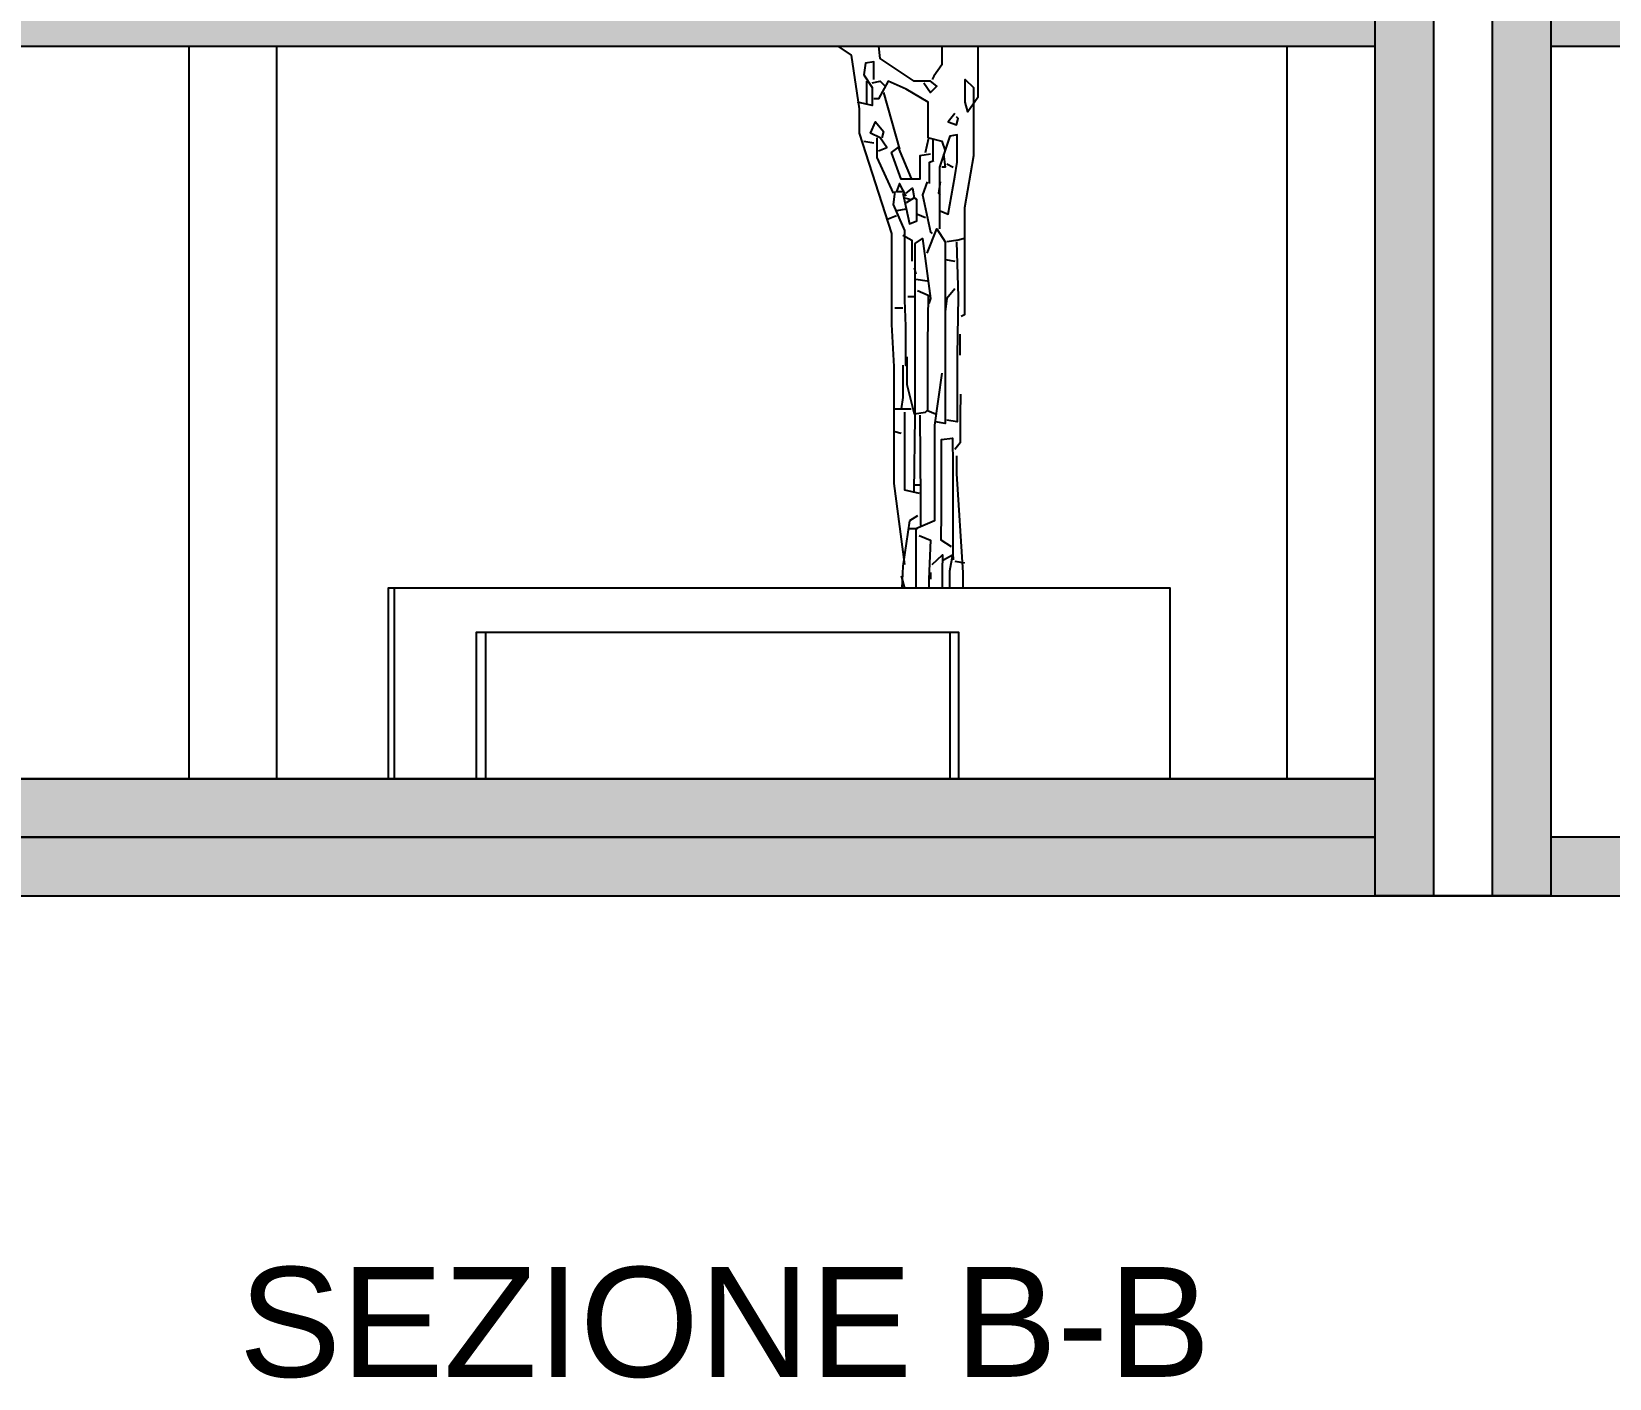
# Model space of a CAD drawing. Header units: centimetres. Extents: x -3096 to 17897, y -3131 to 15798.
# Drawn here: x 6519 to 7058, y 3189 to 3648 of the extents above; entities that cross this region are included whole.
import ezdxf

# ---------------------------------------------------------------- set-up
doc = ezdxf.new("R2010")
doc.units = ezdxf.units.CM
for name, color, linetype in [('arredi', 1, 'Continuous'), ('piu', 6, 'Continuous'), ('Riempimenti', 4, 'Continuous')]:
    doc.layers.add(name, color=color, linetype=linetype)
doc.styles.get("Standard").update_dxf_attribs({"font": 'arial.ttf'})

msp = doc.modelspace()

# ---------------------------------------------------------------- hatches: boundary and pattern name
at = {"layer": 'Riempimenti', "transparency": 33554462}
h = msp.add_hatch(color=256, dxfattribs=at)
h.dxf.hatch_style = 1
h.paths.add_polyline_path([(6997.83, 3953.29), (6977.83, 3953.29), (6977.83, 3653.29), (6977.83, 3393.29), (6977.83, 3373.29), (6977.83, 3353.29), (6997.83, 3353.29)])
h.paths.add_polyline_path([(7037.83, 3953.29), (7017.83, 3953.29), (7017.83, 3353.29), (7037.83, 3353.29), (7037.83, 3373.29), (7037.83, 3623.29)])
h = msp.add_hatch(color=256, dxfattribs=at)
h.dxf.hatch_style = 1
h.paths.add_polyline_path([(6977.83, 3673.29), (6022.82, 3673.29), (6022.82, 3643.29), (6197.83, 3643.29), (6977.83, 3643.29)])
h.paths.add_polyline_path([(6977.83, 3393.29), (6197.83, 3393.29), (6169.8, 3393.29), (6169.8, 3373.29), (6977.83, 3373.29)])
h.paths.add_polyline_path([(6977.83, 3373.29), (6169.8, 3373.29), (6022.83, 3373.29), (6022.83, 3353.29), (6197.83, 3353.29), (6977.83, 3353.29)])
h.paths.add_polyline_path([(7637.83, 3673.29), (7037.83, 3673.29), (7037.83, 3643.29), (7637.83, 3643.29)])
h.paths.add_polyline_path([(7637.83, 3373.29), (7037.83, 3373.29), (7037.83, 3353.29), (7637.83, 3353.29)])

# ---------------------------------------------------------------- linework, layer by layer
for p, q in [((6997.83, 3353.29), (6997.83, 3953.29)), ((7017.83, 3953.29), (7017.83, 3353.29)), ((7037.83, 3953.29), (7037.83, 3353.29)), ((6977.83, 3393.29), (6977.83, 3673.29)), ((6197.83, 3643.29), (6977.83, 3643.29)), ((6977.83, 3393.29), (6977.83, 3643.29)), ((7037.83, 3643.29), (7637.83, 3643.29)), ((7037.83, 3623.29), (7037.83, 3353.29)), ((6197.83, 3393.29), (6977.83, 3393.29)), ((6977.83, 3373.29), (6977.83, 3393.29)), ((6977.83, 3353.29), (6977.83, 3373.29)), ((5777.83, 3353.29), (7637.83, 3353.29)), ((6197.83, 3353.29), (6977.83, 3353.29)), ((7037.83, 3353.29), (6977.83, 3353.29)), ((6977.83, 3353.29), (6997.83, 3353.29))]:
    msp.add_line(p, q)
at = {"color": 84}
msp.add_lwpolyline([(6816.02, 3462.5), (6817.12, 3458.29)], dxfattribs=at)
for points in [[(6977.83, 3373.29), (6169.8, 3373.29), (6169.8, 3393.29), (6977.83, 3393.29)], [(6197.83, 3353.29), (6022.83, 3353.29), (6022.83, 3373.29), (6977.83, 3373.29)], [(7637.83, 3373.29), (7037.83, 3373.29), (7037.83, 3353.29), (7637.83, 3353.29)]]:
    msp.add_lwpolyline(points)
msp.add_lwpolyline([(6977.83, 3393.29), (6169.8, 3393.29), (6169.8, 3373.29), (6977.83, 3373.29)], close=True)
at = {"layer": 'arredi'}
for p, q in [((6818.79, 3481.33), (6816.58, 3465.82)), ((6821.56, 3482.99), (6818.79, 3481.33)), ((6816.58, 3465.82), (6816.24, 3458.29)), ((6830.42, 3468.04), (6833.47, 3469.7)), ((6833.47, 3469.7), (6832.5, 3464.16)), ((6832.5, 3464.16), (6832.5, 3458.29)), ((6674.01, 3443.29), (6674.01, 3393.29)), ((6832.59, 3443.29), (6832.59, 3393.29))]:
    msp.add_line(p, q, dxfattribs=at)
for points in [[(6794.38, 3643.29), (6798.86, 3640.23), (6801.63, 3621.96), (6801.63, 3613.65), (6812.7, 3579.33), (6812.7, 3548.32), (6813.53, 3533.92), (6813.53, 3494.06), (6817.13, 3466.38)], [(6823.78, 3630.82), (6825.99, 3627.49), (6828.2, 3629.71), (6825.99, 3631.37), (6820.45, 3631.37), (6808.83, 3639.12), (6808.34, 3643.29)], [(6829.87, 3643.29), (6829.87, 3636.91), (6827.1, 3633.03), (6826.54, 3631.92)], [(6842.18, 3643.29), (6842.18, 3625.83), (6838.72, 3620.85), (6837.89, 3624.17), (6837.89, 3631.92), (6840.66, 3629.16), (6840.66, 3605.9), (6837.62, 3588.18), (6837.62, 3551.64), (6836.51, 3551.09)], [(6806.61, 3631.92), (6806.61, 3638.01), (6803.84, 3637.46), (6803.29, 3633.58), (6806.06, 3629.16), (6806.06, 3623.06), (6801.07, 3624.17)], [(6804.12, 3631.37), (6804.12, 3623.62)], [(6806.06, 3630.82), (6808.83, 3631.37), (6810.49, 3629.71)], [(6825.16, 3611.99), (6825.16, 3624.17), (6817.68, 3628.6), (6811.59, 3631.37), (6808.27, 3625.28), (6806.61, 3625.28)], [(6809.93, 3627.49), (6815.47, 3608.12)], [(6808.27, 3607.56), (6811.04, 3608.67), (6808.83, 3611.99), (6805.5, 3613.65), (6807.17, 3617.53), (6809.93, 3614.21), (6809.38, 3611.99)], [(6834.29, 3620.3), (6832.08, 3617.53), (6834.85, 3616.42), (6835.4, 3618.64), (6834.85, 3619.19)], [(6803.29, 3610.88), (6806.61, 3610.33)], [(6807.72, 3611.99), (6807.72, 3605.35), (6813.26, 3593.17)], [(6824.33, 3607.01), (6825.44, 3611.99), (6829.87, 3610.88), (6830.97, 3607.56)], [(6826.82, 3611.44), (6826.82, 3604.24)], [(6829.31, 3587.08), (6832.08, 3585.97), (6834.29, 3598.7), (6835.13, 3603.69), (6835.13, 3613.1), (6832.63, 3612.55), (6829.04, 3602.03), (6829.04, 3580.99)], [(6825.99, 3606.45), (6822.39, 3605.9), (6822.39, 3597.87), (6816.02, 3597.87), (6812.7, 3607.01), (6814.92, 3608.67), (6819.35, 3598.15)], [(6830.42, 3606.45), (6830.97, 3602.03), (6829.87, 3602.03)], [(6825.71, 3596.49), (6825.71, 3603.69), (6827.1, 3604.24)], [(6831.53, 3603.13), (6833.74, 3602.03)], [(6813.81, 3593.72), (6813.26, 3589.29), (6817.13, 3580.43), (6817.13, 3556.62), (6817.41, 3547.77), (6817.41, 3534.48), (6818.24, 3534.48)], [(6817.68, 3592.06), (6815.47, 3596.49), (6814.36, 3593.72), (6817.13, 3593.72)], [(6817.68, 3593.17), (6819.9, 3594.83), (6820.45, 3591.51), (6817.68, 3589.84)], [(6824.88, 3597.04), (6823.22, 3592.61), (6825.99, 3579.88), (6826.54, 3579.33)], [(6829.31, 3597.04), (6828.76, 3593.17), (6829.31, 3592.61)], [(6816.58, 3593.17), (6818.79, 3582.65), (6821.28, 3583.75), (6821.28, 3590.95), (6820.45, 3591.51)], [(6817.13, 3591.51), (6819.35, 3590.95)], [(6814.36, 3585.42), (6811.59, 3584.31)], [(6817.68, 3587.63), (6814.36, 3587.08)], [(6821.56, 3585.97), (6824.33, 3584.86)], [(6816.58, 3578.77), (6819.62, 3577.11), (6819.62, 3569.91)], [(6820.45, 3491.29), (6820.73, 3516.76), (6820.73, 3576), (6823.22, 3577.66), (6825.99, 3557.18), (6825.44, 3555.52)], [(6824.88, 3572.68), (6828.2, 3580.99), (6830.97, 3576.56), (6830.97, 3551.64), (6830.97, 3520.64), (6830.97, 3514.55), (6827.65, 3515.1)], [(6837.62, 3577.66), (6835.4, 3577.11), (6831.53, 3576.56)], [(6834.85, 3576.56), (6835.4, 3557.73), (6835.13, 3537.8), (6835.13, 3515.1), (6831.53, 3515.65)], [(6820.45, 3567.7), (6821.01, 3565.48)], [(6830.97, 3570.47), (6834.29, 3569.91)], [(6821.01, 3563.82), (6824.88, 3563.27)], [(6820.45, 3557.73), (6818.24, 3557.73)], [(6821.56, 3559.95), (6825.16, 3558.29), (6825.02, 3541.68), (6825.02, 3518.98), (6827.65, 3517.87)], [(6834.29, 3560.5), (6831.53, 3557.18), (6830.97, 3552.75)], [(6816.58, 3553.86), (6813.81, 3553.86)], [(6835.96, 3545), (6835.96, 3537.8)], [(6816.58, 3534.48), (6816.58, 3523.4), (6816.02, 3519.53)], [(6817.96, 3537.25), (6817.96, 3527.83), (6820.45, 3517.87), (6824.33, 3518.42), (6824.88, 3518.98)], [(6829.87, 3531.71), (6827.37, 3513.99), (6827.37, 3481.33), (6821.01, 3478.56), (6821.01, 3458.29)], [(6836.23, 3524.51), (6836.1, 3517.31), (6836.1, 3507.9), (6834.29, 3505.69)], [(6813.81, 3519.53), (6819.35, 3519.53)], [(6817.13, 3518.42), (6817.13, 3507.9), (6817.13, 3491.85), (6822.11, 3490.74)], [(6822.39, 3517.31), (6822.53, 3488.52), (6822.53, 3479.67)], [(6813.81, 3511.78), (6816.02, 3511.22)], [(6833.19, 3472.47), (6829.59, 3474.68), (6829.73, 3484.09), (6829.73, 3509.01), (6833.47, 3509.56), (6833.6, 3500.15), (6833.6, 3470.25), (6833.74, 3468.04)], [(6834.85, 3503.47), (6834.85, 3497.38), (6837.06, 3463.61), (6837.06, 3458.29)], [(6822.67, 3493.51), (6820.45, 3493.51)], [(6821.56, 3478.56), (6818.79, 3478.56)], [(6822.11, 3476.34), (6825.99, 3474.68), (6825.44, 3461.39), (6825.44, 3458.29)], [(6826.54, 3466.38), (6830.14, 3469.7), (6830, 3464.16), (6830, 3458.29)], [(6834.29, 3467.48), (6837.62, 3466.93)], [(6825.99, 3463.61), (6825.99, 3461.39)], [(6671.01, 3393.29), (6671.01, 3443.29), (6835.59, 3443.29), (6835.59, 3393.29)]]:
    msp.add_lwpolyline(points, dxfattribs=at)
at = {"layer": 'piu'}
for p, q in [((6572.83, 3393.29), (6572.83, 3643.29)), ((6572.83, 3643.29), (6602.5, 3643.29)), ((6602.83, 3393.29), (6602.83, 3643.29)), ((6947.83, 3393.29), (6947.83, 3643.29))]:
    msp.add_line(p, q, dxfattribs=at)
for points in [[(6642.83, 3458.29), (6640.83, 3458.29), (6640.83, 3393.29)], [(6907.83, 3393.29), (6907.83, 3458.29), (6642.83, 3458.29), (6642.83, 3393.29)]]:
    msp.add_lwpolyline(points, dxfattribs=at)

# ---------------------------------------------------------------- texts
at = {"insert": (6589.83, 3226.61), "char_height": 37.5, "attachment_point": 1}
msp.add_mtext_dynamic_manual_height_columns('SEZIONE B-B', width=1214.8894, gutter_width=12.5, heights=[0], dxfattribs=at)

doc.saveas('drawing.dxf')
